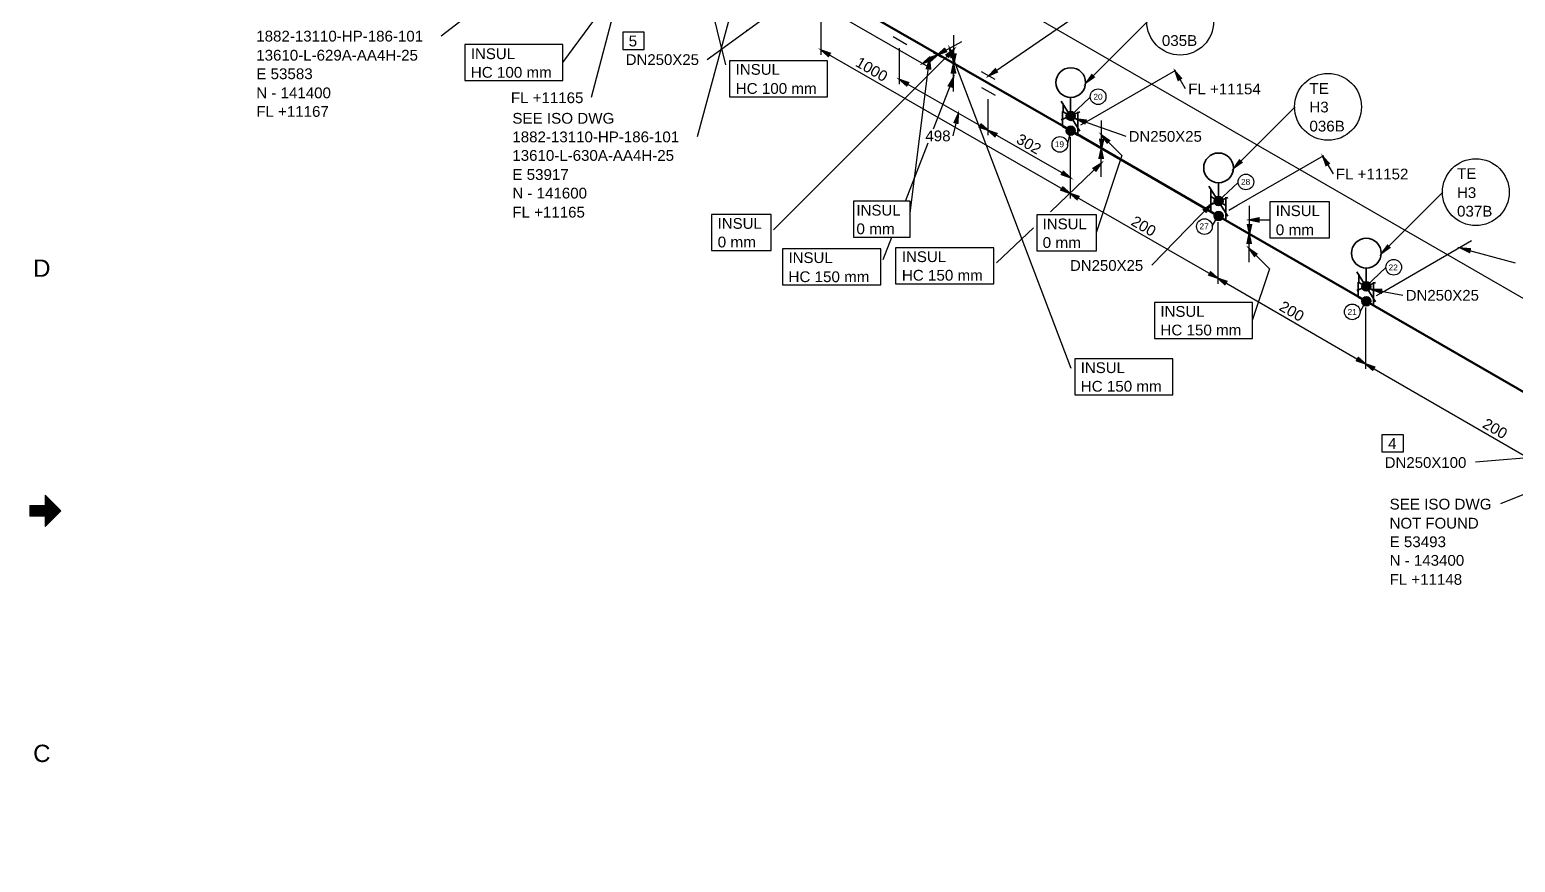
# Model space of a CAD drawing. Header units: inches. Extents: x 18 to 823, y 11 to 584.
# Drawn here: x 18.1 to 322.1, y 225.6 to 395.8 of the extents above; entities that cross this region are included whole.
import ezdxf

# ---------------------------------------------------------------- set-up
doc = ezdxf.new("R2010")
doc.units = ezdxf.units.IN
doc.header["$MEASUREMENT"] = 0
for name, color, linetype in [('BG 0 -1', 7, 'Continuous'), ('DIMLINES', 7, 'Continuous'), ('DIMTEXT', 7, 'Continuous'), ('FITTINGS', 7, 'Continuous'), ('ISOTEXT', 7, 'Continuous'), ('PIPE', 7, 'Continuous'), ('WELDS', 7, 'Continuous')]:
    doc.layers.add(name, color=color, linetype=linetype)
doc.styles.add('Arial', font='arial.ttf')

msp = doc.modelspace()

# ---------------------------------------------------------------- hatches: boundary and pattern name
at = {"layer": 'DIMLINES', "linetype": 'Continuous'}
for points in [[(181.96, 391), (180.12, 391.64), (181.56, 390.36)], [(202.28, 390.2), (200.84, 388.92), (202.68, 389.56)], [(202.44, 387.8), (202.28, 389.72), (201.64, 387.88)], [(202.52, 389.4), (203.96, 390.68), (202.12, 390.04)], [(205.32, 391.96), (203.88, 390.68), (205.72, 391.32)], [(206.12, 390.2), (207.24, 391.8), (205.64, 390.68)], [(207.4, 390.36), (206.36, 392.04), (206.68, 390.12)], [(206.84, 390.84), (207.24, 388.92), (207.64, 390.84)], [(207.56, 387), (207.16, 388.92), (206.76, 387)], [(197.96, 385), (196.12, 385.64), (197.56, 384.36)], [(206.84, 384.12), (207.16, 386.04), (206.12, 384.36)], [(208.04, 376.68), (208.12, 378.6), (207.32, 376.84)], [(212.44, 375.88), (214.28, 375.24), (212.84, 376.52)], [(216.04, 374.6), (214.2, 375.24), (215.64, 373.96)], [(239.08, 373.16), (237.48, 374.28), (238.6, 372.68)], [(237.8, 369.56), (237.4, 371.48), (237, 369.56)], [(237.08, 373.4), (237.48, 371.48), (237.88, 373.4)], [(236.28, 366.92), (237.4, 368.52), (235.72, 367.48)], [(229.24, 366.2), (231.08, 365.56), (229.64, 366.84)], [(229.16, 363), (231, 362.36), (229.56, 363.64)], [(232.84, 361.72), (231, 362.36), (232.44, 361.08)], [(267.32, 355.96), (267.72, 354.04), (268.12, 355.96)], [(269.64, 357.32), (267.72, 356.92), (269.64, 356.52)], [(268.04, 352.12), (267.64, 354.04), (267.24, 352.12)], [(269.24, 349.96), (267.64, 351.08), (268.76, 349.48)], [(259.4, 345.64), (261.24, 345), (259.8, 346.28)], [(263.08, 344.36), (261.24, 345), (262.68, 343.72)], [(289.64, 328.12), (291.48, 327.48), (290.04, 328.76)], [(293.32, 326.84), (291.48, 327.48), (292.92, 326.2)]]:
    msp.add_hatch(color=2, dxfattribs=at).paths.add_polyline_path(points)
at = {"layer": 'ISOTEXT', "linetype": 'Continuous'}
for points in [[(215.72, 387.8), (214.36, 386.36), (216.12, 387.16)], [(235.48, 386.6), (234.36, 385), (235.96, 386.12)], [(253.8, 385.88), (252.52, 387.32), (253.16, 385.48)], [(234.28, 377.32), (232.36, 377.56), (234.04, 376.6)], [(265.72, 369.16), (264.6, 367.56), (266.2, 368.68)], [(284.04, 368.44), (282.76, 369.88), (283.4, 368.04)], [(258.84, 358.52), (259.88, 360.12), (258.28, 359)], [(295.96, 351.72), (294.84, 350.12), (296.44, 351.24)], [(312.92, 351), (311, 351.16), (312.76, 350.28)], [(294.76, 342.68), (292.84, 342.68), (294.68, 341.96)]]:
    msp.add_hatch(color=2, dxfattribs=at).paths.add_polyline_path(points)
at = {"layer": 'WELDS', "linetype": 'Continuous'}
h = msp.add_hatch(color=7, dxfattribs=at)
edge = h.paths.add_edge_path()
edge.add_arc((231.16, 378.2), 0.92, 0, 360)
h = msp.add_hatch(color=7, dxfattribs=at)
edge = h.paths.add_edge_path()
edge.add_arc((231.16, 375.16), 0.92, 0, 360)
h = msp.add_hatch(color=7, dxfattribs=at)
edge = h.paths.add_edge_path()
edge.add_arc((261.4, 360.76), 0.92, 0, 360)
h = msp.add_hatch(color=7, dxfattribs=at)
edge = h.paths.add_edge_path()
edge.add_arc((261.4, 357.72), 0.92, 0, 360)
h = msp.add_hatch(color=7, dxfattribs=at)
edge = h.paths.add_edge_path()
edge.add_arc((291.64, 343.32), 0.92, 0, 360)
h = msp.add_hatch(color=7, dxfattribs=at)
edge = h.paths.add_edge_path()
edge.add_arc((291.64, 340.28), 0.92, 0, 360)

# ---------------------------------------------------------------- linework, layer by layer
at = {"layer": 'BG 0 -1', "color": 7, "linetype": 'Continuous', "lineweight": 9}
for p, q in [((18.14, 296.95), (19.67, 298.49)), ((18.14, 296.83), (19.8, 298.49)), ((18.14, 296.7), (19.92, 298.49)), ((18.14, 296.58), (20.05, 298.49)), ((18.14, 296.45), (20.17, 298.49)), ((18.14, 298.49), (18.14, 296.37)), ((18.14, 298.45), (18.17, 298.49)), ((18.14, 298.33), (18.3, 298.49)), ((18.14, 298.2), (18.42, 298.49)), ((18.14, 298.08), (18.55, 298.49)), ((18.14, 297.95), (18.67, 298.49)), ((18.14, 297.83), (18.8, 298.49)), ((18.14, 297.7), (18.92, 298.49)), ((18.14, 297.58), (19.05, 298.49)), ((18.14, 297.45), (19.17, 298.49)), ((18.14, 297.33), (19.3, 298.49)), ((18.14, 297.2), (19.42, 298.49)), ((18.14, 297.08), (19.55, 298.49)), ((21.32, 298.49), (18.14, 298.49)), ((18.17, 296.37), (20.3, 298.49)), ((18.3, 296.37), (20.42, 298.49)), ((18.42, 296.37), (20.55, 298.49)), ((18.55, 296.37), (20.67, 298.49)), ((18.67, 296.37), (20.8, 298.49)), ((18.8, 296.37), (20.92, 298.49)), ((18.93, 296.37), (21.05, 298.49)), ((19.05, 296.37), (21.17, 298.49)), ((19.18, 296.37), (21.3, 298.49)), ((19.3, 296.37), (22.43, 299.5)), ((19.43, 296.37), (22.49, 299.43)), ((19.55, 296.37), (22.56, 299.37)), ((19.68, 296.37), (22.62, 299.31)), ((19.8, 296.37), (22.68, 299.25)), ((19.93, 296.37), (22.74, 299.18)), ((20.05, 296.37), (22.81, 299.12)), ((20.18, 296.37), (22.87, 299.06)), ((20.3, 296.37), (22.93, 299)), ((20.43, 296.37), (22.99, 298.93)), ((20.55, 296.37), (23.06, 298.87)), ((20.68, 296.37), (23.12, 298.81)), ((20.8, 296.37), (23.18, 298.75)), ((20.93, 296.37), (23.24, 298.68)), ((21.05, 296.37), (23.31, 298.62)), ((21.18, 296.37), (23.37, 298.56)), ((21.3, 296.37), (23.43, 298.5)), ((21.32, 300.61), (24.5, 297.43)), ((21.32, 298.49), (21.32, 300.61)), ((21.32, 300.51), (21.37, 300.56)), ((21.32, 300.39), (21.43, 300.5)), ((21.32, 300.26), (21.49, 300.43)), ((21.32, 300.14), (21.56, 300.37)), ((21.32, 300.01), (21.62, 300.31)), ((21.32, 299.89), (21.68, 300.25)), ((21.32, 299.76), (21.74, 300.18)), ((21.32, 299.63), (21.81, 300.12)), ((21.32, 299.51), (21.87, 300.06)), ((21.32, 299.38), (21.93, 300)), ((21.32, 299.26), (21.99, 299.93)), ((21.32, 299.13), (22.06, 299.87)), ((21.32, 299.01), (22.12, 299.81)), ((21.32, 298.88), (22.18, 299.75)), ((21.32, 298.76), (22.24, 299.68)), ((21.32, 298.63), (22.31, 299.62)), ((21.32, 298.51), (22.37, 299.56)), ((21.32, 296.26), (23.49, 298.43)), ((21.32, 296.13), (23.56, 298.37)), ((21.32, 296.01), (23.62, 298.31)), ((21.32, 295.88), (23.68, 298.25)), ((21.32, 295.76), (23.74, 298.18)), ((21.32, 295.63), (23.81, 298.12)), ((21.32, 295.51), (23.87, 298.06)), ((21.32, 295.38), (23.93, 298)), ((21.32, 295.26), (23.99, 297.93)), ((21.32, 296.37), (18.14, 296.37)), ((21.32, 295.13), (24.06, 297.87)), ((21.32, 295.01), (24.12, 297.81)), ((21.32, 294.88), (24.18, 297.75)), ((21.32, 294.76), (24.24, 297.68)), ((21.32, 294.63), (24.31, 297.62)), ((21.32, 294.51), (24.37, 297.56)), ((21.32, 294.38), (24.43, 297.5)), ((21.32, 294.26), (24.49, 297.43)), ((24.5, 297.43), (21.32, 294.24)), ((21.32, 294.24), (21.32, 296.37))]:
    msp.add_line(p, q, dxfattribs=at)
at = {"layer": 'DIMLINES', "color": 2, "linetype": 'Continuous', "lineweight": 30}
for p, q in [((72.44, 485.72), (523.88, 225.56)), ((151.8, 422.52), (127.16, 389.08)), ((201.64, 388.44), (180.04, 400.84)), ((180.12, 390.68), (180.12, 401.24)), ((127.24, 392.76), (107.16, 392.76)), ((107.16, 392.76), (107.16, 385.4)), ((127.24, 385.4), (127.24, 392.76)), ((203.88, 390.68), (208.84, 393.4)), ((207.24, 388.92), (207.24, 394.68)), ((181.4, 389.48), (161.32, 389.48)), ((161.32, 389.48), (161.32, 382.12)), ((180.12, 391.64), (181.96, 391)), ((181.56, 390.36), (180.12, 391.64)), ((180.12, 391.64), (231, 362.36)), ((181.4, 382.12), (181.4, 389.48)), ((181.96, 391), (181.56, 390.36)), ((196.12, 384.68), (196.12, 392.04)), ((200.84, 388.92), (203.96, 390.68)), ((200.84, 388.92), (202.28, 390.2)), ((202.68, 389.56), (200.84, 388.92)), ((201.64, 387.88), (202.28, 389.72)), ((202.12, 390.04), (203.96, 390.68)), ((202.52, 389.4), (202.12, 390.04)), ((202.28, 390.2), (202.68, 389.56)), ((202.28, 389.72), (202.44, 387.8)), ((203.96, 390.68), (202.52, 389.4)), ((204.68, 390.2), (203.08, 391.08)), ((204.76, 390.12), (203.16, 391)), ((203.88, 390.68), (205.32, 391.96)), ((205.72, 391.32), (203.88, 390.68)), ((205.32, 391.96), (205.72, 391.32)), ((205.64, 390.68), (207.24, 391.8)), ((206.12, 390.2), (205.64, 390.68)), ((207.24, 391.8), (206.12, 390.2)), ((206.36, 392.04), (207.4, 390.36)), ((206.68, 390.12), (206.36, 392.04)), ((206.44, 389.32), (208.04, 388.44)), ((207.4, 390.36), (206.68, 390.12)), ((207.24, 388.92), (206.84, 390.84)), ((206.84, 390.84), (207.64, 390.84)), ((207.64, 390.84), (207.24, 388.92)), ((202.44, 387.8), (201.64, 387.88)), ((206.76, 387), (207.16, 388.92)), ((207.56, 387), (206.76, 387)), ((207.16, 388.92), (207.56, 387)), ((207.16, 383.16), (207.16, 388.92)), ((234.92, 377.32), (252.68, 387.56)), ((107.16, 385.4), (127.24, 385.4)), ((196.12, 385.64), (197.96, 385)), ((197.56, 384.36), (196.12, 385.64)), ((196.12, 385.64), (214.28, 375.24)), ((197.96, 385), (197.56, 384.36)), ((206.12, 384.36), (207.16, 386.04)), ((206.84, 384.12), (206.12, 384.36)), ((207.16, 386.04), (206.84, 384.12)), ((161.32, 382.12), (181.4, 382.12)), ((214.28, 374.28), (214.28, 381.64)), ((208.12, 378.6), (207, 374.12)), ((207.32, 376.84), (208.12, 378.6)), ((208.12, 378.6), (208.04, 376.68)), ((233.24, 376.36), (234.92, 377.32)), ((237.48, 371.48), (237.48, 377.24)), ((208.04, 376.68), (207.32, 376.84)), ((212.44, 375.88), (212.84, 376.52)), ((214.28, 375.24), (212.44, 375.88)), ((212.84, 376.52), (214.28, 375.24)), ((214.2, 375.24), (216.04, 374.6)), ((215.64, 373.96), (214.2, 375.24)), ((214.2, 375.24), (231.08, 365.56)), ((216.04, 374.6), (215.64, 373.96)), ((237.48, 374.28), (239.08, 373.16)), ((238.6, 372.68), (237.48, 374.28)), ((237.48, 374.28), (241.64, 370.12)), ((231.08, 361.32), (231.08, 373.88)), ((236.68, 371.88), (238.28, 371)), ((237, 369.56), (237.4, 371.48)), ((237.48, 371.48), (237.08, 373.4)), ((237.08, 373.4), (237.88, 373.4)), ((237.4, 371.48), (237.8, 369.56)), ((237.4, 365.72), (237.4, 371.48)), ((237.88, 373.4), (237.48, 371.48)), ((239.08, 373.16), (238.6, 372.68)), ((235.72, 367.48), (237.4, 368.52)), ((237.4, 368.52), (236.28, 366.92)), ((241.64, 370.12), (236.36, 354.28)), ((237.8, 369.56), (237, 369.56)), ((265.16, 359.88), (282.92, 370.12)), ((229.24, 366.2), (229.64, 366.84)), ((231.08, 365.56), (229.24, 366.2)), ((229.64, 366.84), (231.08, 365.56)), ((236.28, 366.92), (235.72, 367.48)), ((229.16, 363), (229.56, 363.64)), ((231, 362.36), (229.16, 363)), ((229.56, 363.64), (231, 362.36)), ((231, 362.36), (232.84, 361.72)), ((232.44, 361.08), (231, 362.36)), ((231, 362.36), (261.24, 345)), ((198.28, 360.76), (186.68, 360.76)), ((186.68, 360.76), (186.68, 353.4)), ((198.28, 353.4), (198.28, 360.76)), ((232.84, 361.72), (232.44, 361.08)), ((263.48, 358.92), (265.16, 359.88)), ((267.72, 354.04), (267.72, 359.8)), ((284.12, 360.6), (271.88, 360.6)), ((271.88, 360.6), (271.88, 353.24)), ((284.12, 353.24), (284.12, 360.6)), ((169.88, 358.04), (157.64, 358.04)), ((157.64, 358.04), (157.64, 350.68)), ((169.88, 350.68), (169.88, 358.04)), ((236.44, 357.96), (224.2, 357.96)), ((224.2, 357.96), (224.2, 350.6)), ((236.44, 350.6), (236.44, 357.96)), ((261.32, 343.88), (261.32, 356.44)), ((267.72, 354.04), (267.32, 355.96)), ((267.32, 355.96), (268.12, 355.96)), ((267.72, 356.92), (269.64, 357.32)), ((269.64, 356.52), (267.72, 356.92)), ((267.72, 356.92), (271.88, 356.92)), ((268.12, 355.96), (267.72, 354.04)), ((269.64, 357.32), (269.64, 356.52)), ((186.68, 353.4), (198.28, 353.4)), ((266.92, 354.44), (268.52, 353.56)), ((267.24, 352.12), (267.64, 354.04)), ((267.64, 354.04), (268.04, 352.12)), ((267.64, 348.28), (267.64, 354.04)), ((271.88, 353.24), (284.12, 353.24)), ((295.4, 342.44), (313.16, 352.68)), ((157.64, 350.68), (169.88, 350.68)), ((192.28, 351), (172.2, 351)), ((172.2, 351), (172.2, 343.64)), ((192.28, 343.64), (192.28, 351)), ((215.4, 351.24), (195.32, 351.24)), ((195.32, 351.24), (195.32, 343.88)), ((215.4, 343.88), (215.4, 351.24)), ((224.2, 350.6), (236.44, 350.6)), ((268.04, 352.12), (267.24, 352.12)), ((267.64, 351.08), (269.24, 349.96)), ((268.76, 349.48), (267.64, 351.08)), ((267.64, 351.08), (271.8, 346.92)), ((269.24, 349.96), (268.76, 349.48)), ((271.8, 346.92), (268.28, 336.36)), ((172.2, 343.64), (192.28, 343.64)), ((195.32, 343.88), (215.4, 343.88)), ((259.4, 345.64), (259.8, 346.28)), ((261.24, 345), (259.4, 345.64)), ((259.8, 346.28), (261.24, 345)), ((261.24, 345), (263.08, 344.36)), ((262.68, 343.72), (261.24, 345)), ((261.24, 345), (291.48, 327.48)), ((263.08, 344.36), (262.68, 343.72)), ((293.72, 341.48), (295.4, 342.44)), ((268.36, 340.04), (248.28, 340.04)), ((248.28, 340.04), (248.28, 332.68)), ((268.36, 332.68), (268.36, 340.04)), ((291.56, 326.44), (291.56, 339)), ((248.28, 332.68), (268.36, 332.68)), ((252.04, 328.52), (231.96, 328.52)), ((231.96, 328.52), (231.96, 321.16)), ((252.04, 321.16), (252.04, 328.52)), ((289.64, 328.12), (290.04, 328.76)), ((290.04, 328.76), (291.48, 327.48)), ((291.48, 327.48), (289.64, 328.12)), ((291.48, 327.48), (293.32, 326.84)), ((292.92, 326.2), (291.48, 327.48)), ((291.48, 327.48), (344.44, 296.92)), ((293.32, 326.84), (292.92, 326.2)), ((231.96, 321.16), (252.04, 321.16))]:
    msp.add_line(p, q, dxfattribs=at)
at = {"layer": 'DIMLINES', "color": 2, "linetype": 'Continuous', "lineweight": 30, "const_width": 0.3}
for points in [[(205.32, 391.96), (203.88, 390.68), (205.72, 391.32)], [(206.12, 390.2), (207.24, 391.8), (205.64, 390.68)], [(207.4, 390.36), (206.36, 392.04), (206.68, 390.12)], [(181.96, 391), (180.12, 391.64), (181.56, 390.36)], [(202.28, 390.2), (200.84, 388.92), (202.68, 389.56)], [(202.44, 387.8), (202.28, 389.72), (201.64, 387.88)], [(202.52, 389.4), (203.96, 390.68), (202.12, 390.04)], [(207.56, 387), (207.16, 388.92), (206.76, 387)], [(206.84, 390.84), (207.24, 388.92), (207.64, 390.84)], [(206.84, 384.12), (207.16, 386.04), (206.12, 384.36)], [(197.96, 385), (196.12, 385.64), (197.56, 384.36)], [(208.04, 376.68), (208.12, 378.6), (207.32, 376.84)], [(212.44, 375.88), (214.28, 375.24), (212.84, 376.52)], [(216.04, 374.6), (214.2, 375.24), (215.64, 373.96)], [(239.08, 373.16), (237.48, 374.28), (238.6, 372.68)], [(237.8, 369.56), (237.4, 371.48), (237, 369.56)], [(237.08, 373.4), (237.48, 371.48), (237.88, 373.4)], [(236.28, 366.92), (237.4, 368.52), (235.72, 367.48)], [(229.24, 366.2), (231.08, 365.56), (229.64, 366.84)], [(229.16, 363), (231, 362.36), (229.56, 363.64)], [(232.84, 361.72), (231, 362.36), (232.44, 361.08)], [(269.64, 357.32), (267.72, 356.92), (269.64, 356.52)], [(267.32, 355.96), (267.72, 354.04), (268.12, 355.96)], [(268.04, 352.12), (267.64, 354.04), (267.24, 352.12)], [(269.24, 349.96), (267.64, 351.08), (268.76, 349.48)], [(259.4, 345.64), (261.24, 345), (259.8, 346.28)], [(263.08, 344.36), (261.24, 345), (262.68, 343.72)], [(289.64, 328.12), (291.48, 327.48), (290.04, 328.76)], [(293.32, 326.84), (291.48, 327.48), (292.92, 326.2)]]:
    msp.add_lwpolyline(points, close=True, dxfattribs=at)
at = {"layer": 'FITTINGS', "color": 7, "linetype": 'Continuous', "lineweight": 35}
for p, q in [((229.6, 379), (229.6, 380.7)), ((231.1, 378.2), (231.1, 382)), ((229.5, 376), (229.5, 379.1)), ((229.5, 379.1), (232.6, 377.4)), ((232.6, 377.4), (232.6, 379)), ((232.6, 377.4), (232.6, 374.2)), ((231.1, 375.1), (229.5, 376)), ((232.6, 374.2), (231.1, 375.1)), ((259.8, 361.6), (259.8, 363.3)), ((261.4, 360.7), (261.4, 364.6)), ((259.8, 358.6), (259.8, 361.7)), ((259.8, 361.7), (262.9, 359.9)), ((262.9, 359.9), (262.9, 361.6)), ((262.9, 359.9), (262.9, 356.8)), ((261.4, 357.7), (259.8, 358.6)), ((262.9, 356.8), (261.4, 357.7)), ((291.6, 343.3), (291.6, 347.1)), ((290, 341.1), (290, 344.2)), ((290, 344.2), (293.1, 342.5)), ((290.1, 344.2), (290.1, 345.8)), ((293.1, 342.5), (293.1, 344.2)), ((291.6, 340.2), (290, 341.1)), ((293.1, 342.5), (293.1, 339.4)), ((293.1, 339.4), (291.6, 340.2))]:
    msp.add_line(p, q, dxfattribs=at)
for centre in [(231.16, 385), (261.4, 367.56), (291.64, 350.12)]:
    msp.add_circle(centre, 3.04, dxfattribs=at)
at = {"layer": 'ISOTEXT', "color": 2, "linetype": 'Continuous', "lineweight": 30}
for p, q in [((137.56, 421.72), (102.36, 394.52)), ((160.6, 388.6), (154.6, 412.68)), ((154.76, 373.96), (164.84, 411.08)), ((214.36, 386.36), (249.56, 410.68)), ((138.76, 403.72), (133, 381.96)), ((156.76, 389.72), (174.52, 402.68)), ((143.88, 395.32), (139.48, 395.32)), ((139.48, 395.32), (139.48, 391.8)), ((143.88, 391.8), (143.88, 395.32)), ((234.36, 385), (246.84, 397.48)), ((139.48, 391.8), (143.88, 391.8)), ((170.36, 354.92), (207.24, 391.8)), ((198.28, 358.36), (202.28, 389.72)), ((231.24, 326.52), (206.36, 392.04)), ((214.36, 386.36), (215.72, 387.8)), ((216.12, 387.16), (214.36, 386.36)), ((215.72, 387.8), (216.12, 387.16)), ((234.36, 385), (235.48, 386.6)), ((235.96, 386.12), (234.36, 385)), ((235.48, 386.6), (235.96, 386.12)), ((252.52, 387.32), (254.6, 383.8)), ((252.52, 387.32), (253.8, 385.88)), ((253.16, 385.48), (252.52, 387.32)), ((203.08, 375.56), (207.16, 386.04)), ((253.8, 385.88), (253.16, 385.48)), ((231.08, 378.2), (235.16, 382.04)), ((264.6, 367.56), (277.08, 380.04)), ((232.36, 377.56), (242.44, 374.04)), ((232.36, 377.56), (234.28, 377.32)), ((234.04, 376.6), (232.36, 377.56)), ((234.28, 377.32), (234.04, 376.6)), ((231.08, 375.16), (230.44, 372.28)), ((197.32, 360.76), (201.96, 372.68)), ((227, 358.6), (237.4, 368.52)), ((264.6, 367.56), (265.72, 369.16)), ((266.2, 368.68), (264.6, 367.56)), ((265.72, 369.16), (266.2, 368.68)), ((282.76, 369.88), (284.84, 366.36)), ((282.76, 369.88), (284.04, 368.44)), ((283.4, 368.04), (282.76, 369.88)), ((284.04, 368.44), (283.4, 368.04)), ((261.32, 360.76), (265.4, 364.6)), ((294.84, 350.12), (307.32, 362.6)), ((247.72, 347.64), (259.88, 360.12)), ((258.28, 359), (259.88, 360.12)), ((258.84, 358.52), (258.28, 359)), ((259.88, 360.12), (258.84, 358.52)), ((260.12, 355.64), (261.32, 357.72)), ((192.76, 348.84), (194.52, 353.4)), ((215.96, 348.12), (223.56, 355.32)), ((294.84, 350.12), (295.96, 351.72)), ((296.44, 351.24), (294.84, 350.12)), ((295.96, 351.72), (296.44, 351.24)), ((311, 351.16), (322.12, 348.12)), ((311, 351.16), (312.92, 351)), ((312.76, 350.28), (311, 351.16)), ((312.92, 351), (312.76, 350.28)), ((291.56, 343.32), (295.64, 347.16)), ((292.84, 342.68), (299.08, 341.56)), ((292.84, 342.68), (294.76, 342.68)), ((294.68, 341.96), (292.84, 342.68)), ((294.76, 342.68), (294.68, 341.96)), ((291.56, 340.28), (290.28, 338.04)), ((299.24, 313), (294.84, 313)), ((294.84, 313), (294.84, 309.48)), ((299.24, 309.48), (299.24, 313)), ((294.84, 309.48), (299.24, 309.48)), ((340.68, 309.64), (313.96, 307.4)), ((340.84, 307.64), (319.08, 298.84))]:
    msp.add_line(p, q, dxfattribs=at)
at = {"layer": 'ISOTEXT', "color": 2, "linetype": 'Continuous', "lineweight": 30, "const_width": 0.3}
for points in [[(215.72, 387.8), (214.36, 386.36), (216.12, 387.16)], [(235.48, 386.6), (234.36, 385), (235.96, 386.12)], [(253.8, 385.88), (252.52, 387.32), (253.16, 385.48)], [(234.28, 377.32), (232.36, 377.56), (234.04, 376.6)], [(265.72, 369.16), (264.6, 367.56), (266.2, 368.68)], [(284.04, 368.44), (282.76, 369.88), (283.4, 368.04)], [(258.84, 358.52), (259.88, 360.12), (258.28, 359)], [(295.96, 351.72), (294.84, 350.12), (296.44, 351.24)], [(312.92, 351), (311, 351.16), (312.76, 350.28)], [(294.76, 342.68), (292.84, 342.68), (294.68, 341.96)]]:
    msp.add_lwpolyline(points, close=True, dxfattribs=at)
at = {"layer": 'ISOTEXT', "color": 2, "linetype": 'Continuous', "lineweight": 30}
for centre, radius in [((253.56, 397.48), 6.84), ((283.8, 380.04), 6.84), ((236.76, 382.12), 1.6), ((228.92, 372.36), 1.6), ((314.04, 362.6), 6.84), ((267, 364.68), 1.6), ((258.52, 355.56), 1.6), ((297.24, 347.24), 1.6), ((288.76, 338.12), 1.6)]:
    msp.add_circle(centre, radius, dxfattribs=at)
at = {"layer": 'PIPE', "color": 7, "linetype": 'Continuous', "lineweight": 50}
for p, q in [((196.3, 395.2), (180.3, 404.4)), ((214.4, 384.8), (196.3, 395.2)), ((231.2, 375.2), (214.4, 384.8)), ((261.4, 357.7), (231.2, 375.2)), ((291.6, 340.3), (261.4, 357.7)), ((344.6, 309.7), (291.6, 340.3))]:
    msp.add_line(p, q, dxfattribs=at)
at = {"layer": 'PIPE', "color": 7, "linetype": 'Continuous', "lineweight": 35}
msp.add_line((165.05, 395.74), (164.8, 395.6), dxfattribs=at)
at = {"layer": 'WELDS', "color": 7, "linetype": 'Continuous', "lineweight": 25}
for p, q in [((194.8, 394.4), (197.6, 392.8)), ((215.7, 385.6), (212.9, 387.2)), ((212.9, 384), (215.7, 382.4))]:
    msp.add_line(p, q, dxfattribs=at)
at = {"layer": 'WELDS', "color": 7, "linetype": 'Continuous', "lineweight": 35}
for p, q in [((233, 375.1), (229.2, 381.2)), ((229.2, 377.4), (233, 379)), ((263.3, 357.7), (259.4, 363.8)), ((259.4, 359.9), (263.3, 361.5)), ((293.5, 340.2), (289.7, 346.3)), ((289.7, 342.5), (293.5, 344.1))]:
    msp.add_line(p, q, dxfattribs=at)
for centre in [(231.16, 378.2), (231.16, 378.2), (231.16, 375.16), (231.16, 375.16), (261.4, 360.76), (261.4, 360.76), (261.4, 357.72), (261.4, 357.72), (291.64, 343.32), (291.64, 343.32), (291.64, 340.28), (291.64, 340.28)]:
    msp.add_circle(centre, 0.92, dxfattribs=at)

# ---------------------------------------------------------------- texts
at = {"layer": 'BG 0 -1', "color": 7, "style": 'Arial', "width": 0.992063}
for s, p in [('D', (18.84, 345.28)), ('C', (18.84, 246.06))]:
    msp.add_text(s, height=3.54, dxfattribs=at).set_placement(p)
at = {"layer": 'DIMLINES', "color": 2, "style": 'Arial'}
for s, width, p in [('INSUL', 0.999439, (108.4, 389.8)), ('HC 100 mm', 1.010172, (108.4, 386)), ('INSUL', 0.999439, (162.6, 386.6)), ('HC 100 mm', 1.010172, (162.6, 382.7)), ('INSUL', 0.999439, (187.3, 357.8)), ('INSUL', 0.999439, (273.1, 357.7)), ('INSUL', 0.999439, (158.9, 355.1)), ('0 mm', 1.021552, (187.3, 354)), ('INSUL', 0.999439, (225.4, 355)), ('0 mm', 1.021552, (273.1, 353.8)), ('0 mm', 1.021552, (158.9, 351.3)), ('0 mm', 1.021552, (225.4, 351.2)), ('INSUL', 0.999439, (173.4, 348.1)), ('INSUL', 0.999439, (196.6, 348.3)), ('HC 150 mm', 1.010172, (196.6, 344.5)), ('HC 150 mm', 1.010172, (173.4, 344.2)), ('INSUL', 0.999439, (249.5, 337.1)), ('HC 150 mm', 1.010172, (249.5, 333.3)), ('INSUL', 0.999439, (233.2, 325.6)), ('HC 150 mm', 1.010172, (233.2, 321.8))]:
    msp.add_text(s, height=2.2, dxfattribs=dict(at, width=width)).set_placement(p)
at = {"layer": 'DIMTEXT', "color": 2, "style": 'Arial', "width": 1.008516}
for s, p in [('1000', (186.9, 388.5)), ('302', (219.8, 372.8)), ('200', (243.3, 356)), ('200', (273.6, 338.6)), ('200', (315.2, 314.6))]:
    msp.add_text(s, height=2.2, rotation=330, dxfattribs=at).set_placement(p)
msp.add_text('498', height=2.2, dxfattribs=at).set_placement((201.4, 373))
at = {"layer": 'ISOTEXT', "color": 2, "style": 'Arial'}
for s, height, width, p in [('1882-13110-HP-186-101', 2.2, 1.003951, (64.5, 393.4)), ('5', 2.2, 1.008516, (140.7, 392.4)), ('035B', 2.2, 1.007244, (249.8, 392.5)), ('13610-L-629A-AA4H-25', 2.2, 1.003255, (64.5, 389.5)), ('DN250X25', 2.2, 0.996682, (140.1, 388.6)), ('E 53583', 2.2, 1.007719, (64.5, 385.7)), ('N - 141400', 2.2, 1.004313, (64.5, 381.8)), ('FL +11165', 2.2, 1.004042, (116.6, 380.8)), ('FL +11154', 2.2, 1.004042, (255.2, 382.6)), ('TE', 2.2, 1.011406, (280, 382.7)), ('FL +11167', 2.2, 1.004042, (64.5, 378)), ('20', 1.2, 1.008516, (235.8, 381.5)), ('H3', 2.2, 0.99922, (280, 378.9)), ('SEE ISO DWG', 2.2, 1.00983, (116.9, 376.6)), ('036B', 2.2, 1.007244, (280, 375)), ('1882-13110-HP-186-101', 2.2, 1.003951, (116.9, 372.8)), ('DN250X25', 2.2, 0.996682, (243, 372.9)), ('13610-L-630A-AA4H-25', 2.2, 1.003255, (116.9, 369)), ('19', 1.2, 1.008516, (227.9, 371.8)), ('E 53917', 2.2, 1.007719, (116.9, 365.1)), ('28', 1.2, 1.008516, (266, 364.1)), ('FL +11152', 2.2, 1.004042, (285.4, 365.2)), ('TE', 2.2, 1.011406, (310.2, 365.3)), ('N - 141600', 2.2, 1.004313, (116.9, 361.3)), ('H3', 2.2, 0.99922, (310.2, 361.4)), ('FL +11165', 2.2, 1.004042, (116.9, 357.4)), ('037B', 2.2, 1.007244, (310.2, 357.6)), ('27', 1.2, 1.008516, (257.5, 355)), ('DN250X25', 2.2, 0.996682, (231, 346.5)), ('22', 1.2, 1.008516, (296.2, 346.6)), ('DN250X25', 2.2, 0.996682, (299.7, 340.4)), ('21', 1.2, 1.008516, (287.8, 337.5)), ('4', 2.2, 1.008516, (296.1, 310.1)), ('DN250X100', 2.2, 0.99789, (295.4, 306.2)), ('SEE ISO DWG', 2.2, 1.00983, (296.4, 297.7)), ('NOT FOUND', 2.2, 0.998145, (296.4, 293.8)), ('E 53493', 2.2, 1.007719, (296.4, 290)), ('N - 143400', 2.2, 1.004313, (296.4, 286.2)), ('FL +11148', 2.2, 1.004042, (296.4, 282.3))]:
    msp.add_text(s, height=height, dxfattribs=dict(at, width=width)).set_placement(p)

doc.saveas('drawing.dxf')
